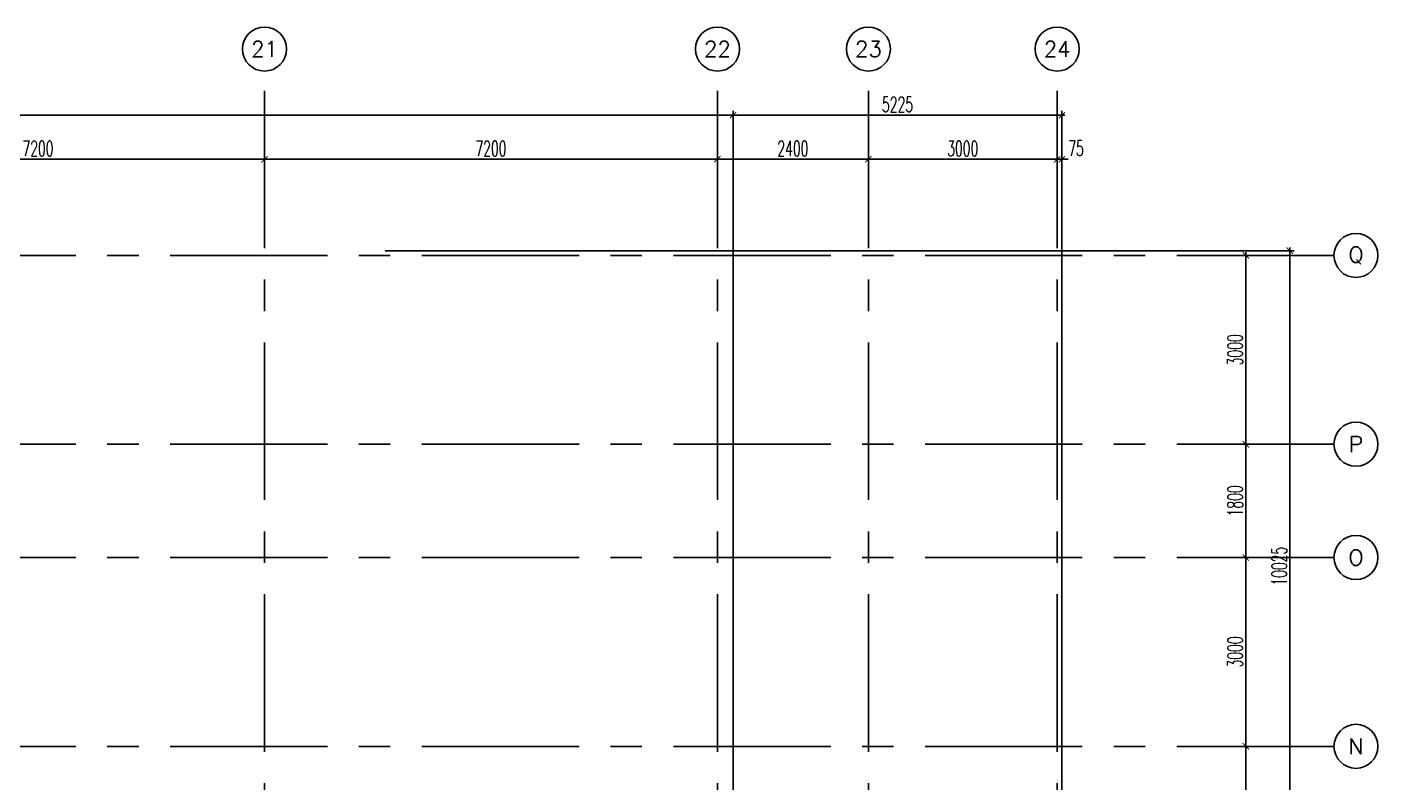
# Model space of a CAD drawing. Extents: x 276011.4 to 276105.3, y 57291.9 to 57371.4.
# Drawn here: x 276083.84 to 276105.32, y 57359.4 to 57371.41 of the extents above; entities that cross this region are included whole.
import ezdxf
from ezdxf.enums import TextEntityAlignment as Align

# ---------------------------------------------------------------- set-up
doc = ezdxf.new("R2010")
doc.units = 0
doc.header["$MEASUREMENT"] = 0
doc.header["$PDMODE"] = 34
doc.linetypes.add('CENTERX2', pattern=[4, 2.5, -0.5, 0.5, -0.5])
doc.layers.get('0').update_dxf_attribs({"color": 11, "linetype": 'CONTINUOUS'})
doc.layers.get('DEFPOINTS').update_dxf_attribs({"color": 11, "linetype": 'CONTINUOUS'})
for name, color, linetype in [('AX-CR', 11, 'CONTINUOUS'), ('AX-DIM', 11, 'CONTINUOUS'), ('AX-TXT', 11, 'CONTINUOUS'), ('AXES', 11, 'CENTERX2')]:
    doc.layers.add(name, color=color, linetype=linetype)
doc.styles.add('ROMANS', font='ROMANS.shx', dxfattribs={"width": 0.6})
doc.dimstyles.new('STANDARD in', dxfattribs={"dimtxt": 0.24, "dimasz": 0.1, "dimexe": 0.07, "dimexo": 0.05, "dimgap": 0.05, "dimtad": 1, "dimdec": 0, "dimlfac": 1000, "dimzin": 0, "dimdsep": 46, "dimtxsty": 'ROMANS', "dimblk": 'ARCHTICK', "dimcen": 0.05, "dimdle": 0.05, "dimclrd": 7, "dimclre": 7, "dimclrt": 2, "dimadec": 0, "dimazin": 0, "dimtfac": 1, "dimtdec": 0, "dimtmove": 2, "dimatfit": 3, "dimldrblk": 'ARCHTICK', "dimfxl": 0, "dimtolj": 1, "dimtzin": 0, "dimarcsym": 0})

# ---------------------------------------------------------------- blocks, each defined once
blk = doc.blocks.new('AXR')
at = {"layer": 'AX-CR'}
blk.add_circle((350, 0), 350, dxfattribs=at)
at = {"layer": 'AX-TXT', "style": 'ROMANS'}
blk.add_attdef('AX', text='', height=250, dxfattribs=at).set_placement((350, 0), align=Align.MIDDLE)
blk = doc.blocks.new('_ARCHTICK')
at = {"color": 0, "linetype": 'ByBlock', "const_width": 0.15}
blk.add_lwpolyline([(-0.5, -0.5), (0.5, 0.5)], dxfattribs=at)
blk = doc.blocks.new('*D106')
at = {"layer": 'AX-DIM', "color": 7, "lineweight": -2, "ltscale": 0.3}
for p, q in [((276020.355, 57365.405), (276020.355, 57370.081)), ((276095.065, 57357.883), (276095.065, 57370.081)), ((276020.305, 57370.011), (276095.115, 57370.011))]:
    blk.add_line(p, q, dxfattribs=at)
at = {"layer": 'DEFPOINTS', "color": 0, "ltscale": 0.3}
for p in [(276095.065, 57370.011), (276020.355, 57365.355), (276095.065, 57357.833)]:
    blk.add_point(p, dxfattribs=at)
at = {"layer": 'AX-DIM', "color": 7, "lineweight": -2, "ltscale": 0.3, "xscale": 0.1, "yscale": 0.1, "zscale": 0.1, "rotation": 180}
blk.add_blockref('_ARCHTICK', (276020.355, 57370.011), dxfattribs=at)
at = {"layer": 'AX-DIM', "color": 7, "lineweight": -2, "ltscale": 0.3, "xscale": 0.1, "yscale": 0.1, "zscale": 0.1}
blk.add_blockref('_ARCHTICK', (276095.065, 57370.011), dxfattribs=at)
at = {"layer": 'AX-DIM', "color": 2, "ltscale": 0.3, "insert": (276057.71, 57370.181), "char_height": 0.24, "attachment_point": 5, "style": 'ROMANS'}
blk.add_mtext('\\A1;74710', dxfattribs=at)
blk = doc.blocks.new('*D587')
at = {"layer": 'AX-DIM', "color": 7, "lineweight": -2, "ltscale": 0.3}
for p, q in [((276102.865, 57362.983), (276103.285, 57362.983)), ((276103.215, 57363.033), (276103.215, 57359.933)), ((276102.865, 57359.983), (276103.285, 57359.983))]:
    blk.add_line(p, q, dxfattribs=at)
at = {"layer": 'DEFPOINTS', "color": 0, "ltscale": 0.3}
for p in [(276102.815, 57362.983), (276102.815, 57359.983), (276103.215, 57359.983)]:
    blk.add_point(p, dxfattribs=at)
at = {"layer": 'AX-DIM', "color": 7, "lineweight": -2, "ltscale": 0.3, "xscale": 0.1, "yscale": 0.1, "zscale": 0.1}
for p, rotation in [((276103.215, 57362.983), 90), ((276103.215, 57359.983), 270)]:
    blk.add_blockref('_ARCHTICK', p, dxfattribs=dict(at, rotation=rotation))
at = {"layer": 'AX-DIM', "color": 2, "ltscale": 0.3, "insert": (276103.045, 57361.483), "char_height": 0.24, "attachment_point": 5, "rotation": 90, "style": 'ROMANS'}
blk.add_mtext('\\A1;3000', dxfattribs=at)
blk = doc.blocks.new('*D586')
at = {"layer": 'AX-DIM', "color": 7, "lineweight": -2, "ltscale": 0.3}
for p, q in [((276103.915, 57367.908), (276103.915, 57357.783)), ((276089.533, 57367.858), (276103.985, 57367.858)), ((276103.265, 57357.833), (276103.985, 57357.833))]:
    blk.add_line(p, q, dxfattribs=at)
at = {"layer": 'DEFPOINTS', "color": 0, "ltscale": 0.3}
for p in [(276089.483, 57367.858), (276103.215, 57357.833), (276103.915, 57357.833)]:
    blk.add_point(p, dxfattribs=at)
at = {"layer": 'AX-DIM', "color": 7, "lineweight": -2, "ltscale": 0.3, "xscale": 0.1, "yscale": 0.1, "zscale": 0.1}
for p, rotation in [((276103.915, 57367.858), 90), ((276103.915, 57357.833), 270)]:
    blk.add_blockref('_ARCHTICK', p, dxfattribs=dict(at, rotation=rotation))
at = {"layer": 'AX-DIM', "color": 2, "ltscale": 0.3, "insert": (276103.745, 57362.845), "char_height": 0.24, "attachment_point": 5, "rotation": 90, "style": 'ROMANS'}
blk.add_mtext('\\A1;10025', dxfattribs=at)
blk = doc.blocks.new('*D585')
at = {"layer": 'AX-DIM', "color": 7, "lineweight": -2, "ltscale": 0.3}
for p, q in [((276095.065, 57369.361), (276095.065, 57370.081)), ((276100.29, 57333.883), (276100.29, 57370.081)), ((276095.015, 57370.011), (276100.34, 57370.011))]:
    blk.add_line(p, q, dxfattribs=at)
at = {"layer": 'DEFPOINTS', "color": 0, "ltscale": 0.3}
for p in [(276100.29, 57370.011), (276095.065, 57369.311), (276100.29, 57333.833)]:
    blk.add_point(p, dxfattribs=at)
at = {"layer": 'AX-DIM', "color": 7, "lineweight": -2, "ltscale": 0.3, "xscale": 0.1, "yscale": 0.1, "zscale": 0.1, "rotation": 180}
blk.add_blockref('_ARCHTICK', (276095.065, 57370.011), dxfattribs=at)
at = {"layer": 'AX-DIM', "color": 7, "lineweight": -2, "ltscale": 0.3, "xscale": 0.1, "yscale": 0.1, "zscale": 0.1}
blk.add_blockref('_ARCHTICK', (276100.29, 57370.011), dxfattribs=at)
at = {"layer": 'AX-DIM', "color": 2, "ltscale": 0.3, "insert": (276097.678, 57370.181), "char_height": 0.24, "attachment_point": 5, "style": 'ROMANS'}
blk.add_mtext('\\A1;5225', dxfattribs=at)
blk = doc.blocks.new('*D568')
at = {"layer": 'AX-DIM', "color": 7, "lineweight": -2, "ltscale": 0.3}
for p, q in [((276102.865, 57359.983), (276103.285, 57359.983)), ((276103.215, 57360.033), (276103.215, 57357.533)), ((276102.865, 57357.583), (276103.285, 57357.583))]:
    blk.add_line(p, q, dxfattribs=at)
at = {"layer": 'DEFPOINTS', "color": 0, "ltscale": 0.3}
for p in [(276102.815, 57359.983), (276102.815, 57357.583), (276103.215, 57357.583)]:
    blk.add_point(p, dxfattribs=at)
at = {"layer": 'AX-DIM', "color": 7, "lineweight": -2, "ltscale": 0.3, "xscale": 0.1, "yscale": 0.1, "zscale": 0.1}
for p, rotation in [((276103.215, 57359.983), 90), ((276103.215, 57357.583), 270)]:
    blk.add_blockref('_ARCHTICK', p, dxfattribs=dict(at, rotation=rotation))
at = {"layer": 'AX-DIM', "color": 2, "ltscale": 0.3, "insert": (276103.045, 57358.783), "char_height": 0.24, "attachment_point": 5, "rotation": 90, "style": 'ROMANS'}
blk.add_mtext('\\A1;2400', dxfattribs=at)
blk = doc.blocks.new('*D567')
at = {"layer": 'AX-DIM', "color": 7, "lineweight": -2, "ltscale": 0.3}
for p, q in [((276080.365, 57369.311), (276087.665, 57369.311)), ((276080.415, 57368.961), (276080.415, 57369.381)), ((276087.615, 57368.961), (276087.615, 57369.381))]:
    blk.add_line(p, q, dxfattribs=at)
at = {"layer": 'DEFPOINTS', "color": 0, "ltscale": 0.3}
for p in [(276087.615, 57369.311), (276080.415, 57368.911), (276087.615, 57368.911)]:
    blk.add_point(p, dxfattribs=at)
at = {"layer": 'AX-DIM', "color": 7, "lineweight": -2, "ltscale": 0.3, "xscale": 0.1, "yscale": 0.1, "zscale": 0.1, "rotation": 180}
blk.add_blockref('_ARCHTICK', (276080.415, 57369.311), dxfattribs=at)
at = {"layer": 'AX-DIM', "color": 7, "lineweight": -2, "ltscale": 0.3, "xscale": 0.1, "yscale": 0.1, "zscale": 0.1}
blk.add_blockref('_ARCHTICK', (276087.615, 57369.311), dxfattribs=at)
at = {"layer": 'AX-DIM', "color": 2, "ltscale": 0.3, "insert": (276084.015, 57369.481), "char_height": 0.24, "attachment_point": 5, "style": 'ROMANS'}
blk.add_mtext('\\A1;7200', dxfattribs=at)
blk = doc.blocks.new('*D561')
at = {"layer": 'AX-DIM', "color": 7, "lineweight": -2, "ltscale": 0.3}
for p, q in [((276097.165, 57369.311), (276100.265, 57369.311)), ((276097.215, 57368.961), (276097.215, 57369.381)), ((276100.215, 57368.961), (276100.215, 57369.381))]:
    blk.add_line(p, q, dxfattribs=at)
at = {"layer": 'DEFPOINTS', "color": 0, "ltscale": 0.3}
for p in [(276100.215, 57369.311), (276097.215, 57368.911), (276100.215, 57368.911)]:
    blk.add_point(p, dxfattribs=at)
at = {"layer": 'AX-DIM', "color": 7, "lineweight": -2, "ltscale": 0.3, "xscale": 0.1, "yscale": 0.1, "zscale": 0.1, "rotation": 180}
blk.add_blockref('_ARCHTICK', (276097.215, 57369.311), dxfattribs=at)
at = {"layer": 'AX-DIM', "color": 7, "lineweight": -2, "ltscale": 0.3, "xscale": 0.1, "yscale": 0.1, "zscale": 0.1}
blk.add_blockref('_ARCHTICK', (276100.215, 57369.311), dxfattribs=at)
at = {"layer": 'AX-DIM', "color": 2, "ltscale": 0.3, "insert": (276098.715, 57369.481), "char_height": 0.24, "attachment_point": 5, "style": 'ROMANS'}
blk.add_mtext('\\A1;3000', dxfattribs=at)
blk = doc.blocks.new('*D560')
at = {"layer": 'AX-DIM', "color": 7, "lineweight": -2, "ltscale": 0.3}
for p, q in [((276087.565, 57369.311), (276094.865, 57369.311)), ((276087.615, 57368.961), (276087.615, 57369.381)), ((276094.815, 57368.961), (276094.815, 57369.381))]:
    blk.add_line(p, q, dxfattribs=at)
at = {"layer": 'DEFPOINTS', "color": 0, "ltscale": 0.3}
for p in [(276094.815, 57369.311), (276087.615, 57368.911), (276094.815, 57368.911)]:
    blk.add_point(p, dxfattribs=at)
at = {"layer": 'AX-DIM', "color": 7, "lineweight": -2, "ltscale": 0.3, "xscale": 0.1, "yscale": 0.1, "zscale": 0.1, "rotation": 180}
blk.add_blockref('_ARCHTICK', (276087.615, 57369.311), dxfattribs=at)
at = {"layer": 'AX-DIM', "color": 7, "lineweight": -2, "ltscale": 0.3, "xscale": 0.1, "yscale": 0.1, "zscale": 0.1}
blk.add_blockref('_ARCHTICK', (276094.815, 57369.311), dxfattribs=at)
at = {"layer": 'AX-DIM', "color": 2, "ltscale": 0.3, "insert": (276091.215, 57369.481), "char_height": 0.24, "attachment_point": 5, "style": 'ROMANS'}
blk.add_mtext('\\A1;7200', dxfattribs=at)
blk = doc.blocks.new('AXU')
at = {"layer": 'AX-CR'}
blk.add_circle((0, 350), 350, dxfattribs=at)
at = {"layer": 'AX-TXT', "style": 'ROMANS'}
blk.add_attdef('AX', text='', height=250, dxfattribs=at).set_placement((0, 350), align=Align.MIDDLE)
blk = doc.blocks.new('*D559')
at = {"layer": 'AX-DIM', "color": 7, "lineweight": -2, "ltscale": 0.3}
for p, q in [((276094.765, 57369.311), (276097.265, 57369.311)), ((276094.815, 57368.961), (276094.815, 57369.381)), ((276097.215, 57368.961), (276097.215, 57369.381))]:
    blk.add_line(p, q, dxfattribs=at)
at = {"layer": 'DEFPOINTS', "color": 0, "ltscale": 0.3}
for p in [(276097.215, 57369.311), (276094.815, 57368.911), (276097.215, 57368.911)]:
    blk.add_point(p, dxfattribs=at)
at = {"layer": 'AX-DIM', "color": 7, "lineweight": -2, "ltscale": 0.3, "xscale": 0.1, "yscale": 0.1, "zscale": 0.1, "rotation": 180}
blk.add_blockref('_ARCHTICK', (276094.815, 57369.311), dxfattribs=at)
at = {"layer": 'AX-DIM', "color": 7, "lineweight": -2, "ltscale": 0.3, "xscale": 0.1, "yscale": 0.1, "zscale": 0.1}
blk.add_blockref('_ARCHTICK', (276097.215, 57369.311), dxfattribs=at)
at = {"layer": 'AX-DIM', "color": 2, "ltscale": 0.3, "insert": (276096.015, 57369.481), "char_height": 0.24, "attachment_point": 5, "style": 'ROMANS'}
blk.add_mtext('\\A1;2400', dxfattribs=at)
blk = doc.blocks.new('*D558')
at = {"layer": 'AX-DIM', "color": 7, "lineweight": -2, "ltscale": 0.3}
for p, q in [((276100.215, 57369.311), (276100.115, 57369.311)), ((276100.215, 57368.961), (276100.215, 57369.381)), ((276100.215, 57369.311), (276100.29, 57369.311)), ((276100.29, 57368.961), (276100.29, 57369.381)), ((276100.29, 57369.311), (276100.39, 57369.311))]:
    blk.add_line(p, q, dxfattribs=at)
at = {"layer": 'DEFPOINTS', "color": 0, "ltscale": 0.3}
for p in [(276100.29, 57369.311), (276100.215, 57368.911), (276100.29, 57368.911)]:
    blk.add_point(p, dxfattribs=at)
at = {"layer": 'AX-DIM', "color": 7, "lineweight": -2, "ltscale": 0.3, "xscale": 0.1, "yscale": 0.1, "zscale": 0.1}
blk.add_blockref('_ARCHTICK', (276100.215, 57369.311), dxfattribs=at)
at = {"layer": 'AX-DIM', "color": 7, "lineweight": -2, "ltscale": 0.3, "xscale": 0.1, "yscale": 0.1, "zscale": 0.1, "rotation": 180}
blk.add_blockref('_ARCHTICK', (276100.29, 57369.311), dxfattribs=at)
at = {"layer": 'AX-DIM', "color": 2, "ltscale": 0.3, "insert": (276100.516, 57369.486), "char_height": 0.24, "attachment_point": 5, "style": 'ROMANS'}
blk.add_mtext('\\A1;75', dxfattribs=at)
blk = doc.blocks.new('*D557')
at = {"layer": 'AX-DIM', "color": 7, "lineweight": -2, "ltscale": 0.3}
for p, q in [((276102.865, 57367.783), (276103.285, 57367.783)), ((276103.215, 57367.833), (276103.215, 57364.733)), ((276102.865, 57364.783), (276103.285, 57364.783))]:
    blk.add_line(p, q, dxfattribs=at)
at = {"layer": 'DEFPOINTS', "color": 0, "ltscale": 0.3}
for p in [(276102.815, 57367.783), (276102.815, 57364.783), (276103.215, 57364.783)]:
    blk.add_point(p, dxfattribs=at)
at = {"layer": 'AX-DIM', "color": 7, "lineweight": -2, "ltscale": 0.3, "xscale": 0.1, "yscale": 0.1, "zscale": 0.1}
for p, rotation in [((276103.215, 57367.783), 90), ((276103.215, 57364.783), 270)]:
    blk.add_blockref('_ARCHTICK', p, dxfattribs=dict(at, rotation=rotation))
at = {"layer": 'AX-DIM', "color": 2, "ltscale": 0.3, "insert": (276103.045, 57366.283), "char_height": 0.24, "attachment_point": 5, "rotation": 90, "style": 'ROMANS'}
blk.add_mtext('\\A1;3000', dxfattribs=at)
blk = doc.blocks.new('*D556')
at = {"layer": 'AX-DIM', "color": 7, "lineweight": -2, "ltscale": 0.3}
for p, q in [((276102.865, 57364.783), (276103.285, 57364.783)), ((276103.215, 57364.833), (276103.215, 57362.933)), ((276102.865, 57362.983), (276103.285, 57362.983))]:
    blk.add_line(p, q, dxfattribs=at)
at = {"layer": 'DEFPOINTS', "color": 0, "ltscale": 0.3}
for p in [(276102.815, 57364.783), (276102.815, 57362.983), (276103.215, 57362.983)]:
    blk.add_point(p, dxfattribs=at)
at = {"layer": 'AX-DIM', "color": 7, "lineweight": -2, "ltscale": 0.3, "xscale": 0.1, "yscale": 0.1, "zscale": 0.1}
for p, rotation in [((276103.215, 57364.783), 90), ((276103.215, 57362.983), 270)]:
    blk.add_blockref('_ARCHTICK', p, dxfattribs=dict(at, rotation=rotation))
at = {"layer": 'AX-DIM', "color": 2, "ltscale": 0.3, "insert": (276103.045, 57363.883), "char_height": 0.24, "attachment_point": 5, "rotation": 90, "style": 'ROMANS'}
blk.add_mtext('\\A1;1800', dxfattribs=at)

msp = doc.modelspace()

# ---------------------------------------------------------------- linework, layer by layer
at = {"layer": 'AXES'}
for p, q in [((276087.6155, 57291.8986), (276087.6155, 57370.7113)), ((276094.8155, 57291.8986), (276094.8155, 57370.7113)), ((276097.2155, 57291.8986), (276097.2155, 57370.7113)), ((276100.2155, 57291.8986), (276100.2155, 57370.7113)), ((276104.6155, 57367.7829), (276052.5255, 57367.7829)), ((276104.6155, 57364.7829), (276052.5255, 57364.7829)), ((276104.6155, 57362.9829), (276052.5255, 57362.9829)), ((276104.6155, 57359.9829), (276052.5255, 57359.9829))]:
    msp.add_line(p, q, dxfattribs=at)

# ---------------------------------------------------------------- block references
at = {"layer": 'AXES', "xscale": 0.001, "yscale": 0.001, "zscale": 0.001}
for name, p, values in [('AXU', (276087.6155, 57370.7113), {'AX': '21'}), ('AXU', (276094.8155, 57370.7113), {'AX': '22'}), ('AXU', (276097.2155, 57370.7113), {'AX': '23'}), ('AXU', (276100.2155, 57370.7113), {'AX': '24'}), ('AXR', (276104.6155, 57367.7829), {'AX': 'Q'}), ('AXR', (276104.6155, 57364.7829), {'AX': 'P'}), ('AXR', (276104.6155, 57362.9829), {'AX': 'O'}), ('AXR', (276104.6155, 57359.9829), {'AX': 'N'})]:
    msp.add_blockref(name, p, dxfattribs=at).add_auto_attribs(values)

# ---------------------------------------------------------------- dimensions: what is measured, and where the dimension line sits
at = {"layer": 'AX-DIM'}
for base, p1, p2, picture, middle in [((276095.0655, 57370.0113), (276020.3555, 57365.3553), (276095.0655, 57357.8329), '*D106', (276057.7105, 57370.1813)), ((276100.2905, 57370.0113), (276095.0655, 57369.3113), (276100.2905, 57333.8329), '*D585', (276097.678, 57370.1813)), ((276087.6155, 57369.3113), (276080.4155, 57368.9113), (276087.6155, 57368.9113), '*D567', (276084.0155, 57369.4813)), ((276094.8155, 57369.3113), (276087.6155, 57368.9113), (276094.8155, 57368.9113), '*D560', (276091.2155, 57369.4813)), ((276097.2155, 57369.3113), (276094.8155, 57368.9113), (276097.2155, 57368.9113), '*D559', (276096.0155, 57369.4813)), ((276100.2155, 57369.3113), (276097.2155, 57368.9113), (276100.2155, 57368.9113), '*D561', (276098.7155, 57369.4813))]:
    dim = msp.add_linear_dim(base=base, p1=p1, p2=p2, dimstyle='STANDARD in', dxfattribs=at)
    dim.commit()
    dim.dimension.update_dxf_attribs({"geometry": picture, "text_midpoint": middle})
dim = msp.add_linear_dim(base=(276100.2905, 57369.3113), p1=(276100.2155, 57368.9113), p2=(276100.2905, 57368.9113), dimstyle='STANDARD in', dxfattribs=at)
dim.commit()
dim.dimension.update_dxf_attribs({"geometry": '*D558', "text_midpoint": (276100.5162, 57369.4863), "dimtype": 160})
for base, p1, p2, picture, middle in [((276103.9155, 57357.8329), (276089.4827, 57367.8579), (276103.2155, 57357.8329), '*D586', (276103.7455, 57362.8454)), ((276103.2155, 57364.7829), (276102.8155, 57367.7829), (276102.8155, 57364.7829), '*D557', (276103.0455, 57366.2829)), ((276103.2155, 57362.9829), (276102.8155, 57364.7829), (276102.8155, 57362.9829), '*D556', (276103.0455, 57363.8829)), ((276103.2155, 57359.9829), (276102.8155, 57362.9829), (276102.8155, 57359.9829), '*D587', (276103.0455, 57361.4829)), ((276103.2155, 57357.5829), (276102.8155, 57359.9829), (276102.8155, 57357.5829), '*D568', (276103.0455, 57358.7829))]:
    dim = msp.add_linear_dim(base=base, p1=p1, p2=p2, angle=270, dimstyle='STANDARD in', dxfattribs=at)
    dim.commit()
    dim.dimension.update_dxf_attribs({"geometry": picture, "text_midpoint": middle})

doc.saveas('drawing.dxf')
